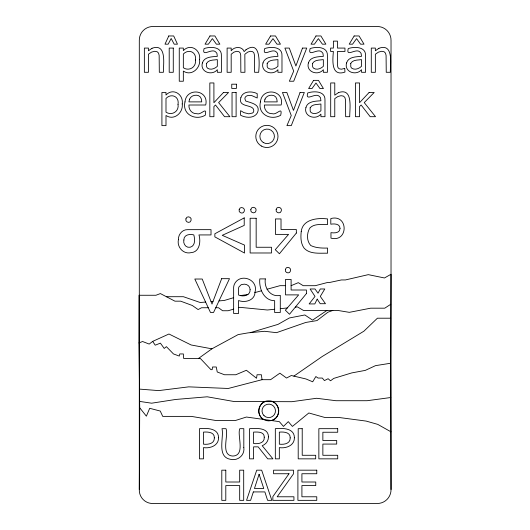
<?xml version="1.0" encoding="UTF-8"?>
<svg xmlns="http://www.w3.org/2000/svg" width="530" height="530" viewBox="0 0 530 530"><rect width="100%" height="100%" fill="white"/><g stroke="black" fill="none" stroke-linecap="round" stroke-linejoin="round"><path stroke-width="0.79" d="M139.304 489.528L139.304 40.472A13.634 13.634 0 0 1 153.276 26.5L377.062 26.5A13.72 13.72 0 0 1 391.027 40.472L391.027 489.528A13.767 13.767 0 0 1 377.062 503.5L153.276 503.5A13.376 13.376 0 0 1 139.304 489.528L139.715 407.789L138.973 342.943L139.046 295.263L155.939 295.263L160.378 293.574L174.946 301.173L180.67 301.173L192.357 305.512L198.114 309.56L201.552 307.751L208.27 307.751M391.027 489.528L390.636 363.235L391.027 274.262L384.475 277.972L368.297 274.646L345.394 279.946L341.426 279.946L329.474 282.51L327.434 282.51L315.284 285.69L303.24 285.69L298.297 282.662L291.109 285.677M332.853 310.441L327.944 312.197L316.986 320.584L305.81 322.445L276.481 332.674L264.642 331.29L248.093 332.873L238.142 334.596L211.894 348.826L191.125 344.977L168.957 334.006L152.68 341.386L149.202 344.076L142.557 341.505L138.973 342.943M198.505 358.446L211.894 348.826M293.885 376.121L322.227 356.491L363.878 331.21L377.413 318.205L390.716 318.205M326.924 310.441L312.567 320.12L304.836 314.966L289.387 317.96L278.038 324.367L250.22 332.674M390.742 304.286L384.767 308.182L370.649 308.182L349.323 312.342L337.822 310.441L303.458 310.441L297.482 306.923L295.323 307.148M271.347 420.548C282.371 418.117 280.032 400.342 268.75 400.846C258.898 400.402 254.99 415.01 263.741 419.548M233.637 297.688L224.336 300.457L218.996 300.907M240.938 295.515L247.974 294.494M233.637 309.129L228.119 310.746L222.607 310.746L218.559 307.751L215.77 307.751M238.546 307.685L239.772 307.32L267.378 309.997L274.653 309.255M254.97 292.567L261.562 290.751M267.014 289.254L279.979 285.677L285.491 285.677M390.636 363.235L375.492 365.654L365.302 370.384L351.668 372.928L333.761 378.393L330.528 380.798L328.123 378.712L324.44 380.586L322.286 378.049L318.033 378.049L315.86 376.538L312.693 381.799L305.989 378.976L291.301 375.512L286.558 378.049L279.866 373.18L270.572 379.692L262.032 379.692L228.271 388.47L188.746 386.854L158.675 390.603L139.496 389.106M390.789 397.52L367.131 400.713L335.94 400.713L316.609 398.275L291.911 401.694L234.134 401.535L207.237 396.798L175.682 399.461L151.626 403.197L139.642 401.409M280.29 308.679L287.3 307.963M205.594 302.047L200.207 302.504L183.387 296.707L166.387 296.707M211.039 301.583L213.007 301.418M390.948 431.811L377.757 424.384L366.177 421.092L339.021 417.488L324.863 417.488L308.831 412.976L292.408 426.425L288.274 421.642L283.471 426.425L279.337 421.642L246.423 417.031L235.671 420.423L215.365 420.423L191.317 416.381L162.723 416.381L160.245 411.048L149.698 408.305L146.366 416.169L139.715 407.789M152.68 341.386L155.217 345.189L160.391 343.135L164.22 348.449L166.387 346.647L173.489 353.954L179.279 356.061L179.743 353.954L183.353 353.954L183.665 358.446L200.327 358.446L210.94 369.668L212.146 369.668L212.556 366.992L216.28 366.992L217.227 371.974L224.468 374.75L235.81 374.75L246.397 370.265L256.533 378.261L257.057 374.75L261.396 374.75L262.032 379.692M271.969 401.376A10.024 10.024 0 0 1 276.832 416.792A10.024 10.024 0 0 1 260.667 416.792A10.024 10.024 0 0 1 265.53 401.376M178.411 239.666C176.748 247.132 183.44 254.625 191.211 252.618C199.677 252.048 200.983 241.369 198.955 234.929L211.019 234.929L211.019 229.656L187.792 229.656C182.439 229.304 178.133 234.532 178.411 239.666M265.325 278.899C263.88 287.836 270.452 297.588 280.29 295.362L280.29 312.501L274.653 312.501L274.653 300.695C266.895 300.815 261.74 293.984 260.343 287.022A24.976 24.976 0 0 1 259.799 278.899L265.325 278.899M183.864 239.991C182.87 243.813 186.043 248.173 190.164 247.245C195.57 245.827 194.921 239.143 193.834 234.929C189.892 233.604 183.592 234.85 183.864 239.991M243.813 447.499C245.026 455.157 237.738 461.213 230.404 459.298C216.412 456.88 224.183 437.23 221.99 428.677L226.005 428.677C228.881 435.349 220.023 455.482 232.895 456.052C245.787 455.442 236.943 435.402 239.805 428.677L243.813 428.677L243.813 447.499M182.234 103.946C183.453 112.612 174.006 121.039 165.996 115.48L165.996 125.63L161.915 125.63L161.915 92.478L165.996 92.478L165.996 95.016C173.124 87.424 183.705 94.433 182.234 103.946M199.578 59.545C200.797 68.211 191.35 76.638 183.34 71.08L183.34 81.229L179.259 81.229L179.259 48.078L183.34 48.078L183.34 50.615C190.469 43.023 201.049 50.032 199.578 59.545M250.114 289.539C250.498 295.733 243.104 297.045 238.546 295.024L238.546 288.333A4.81 4.81 0 0 1 238.99 286.876L241.077 284.802A4.22 4.22 0 0 1 242.482 284.405C246.039 283.371 250.041 285.604 250.114 289.539M184.983 101.919C181.936 114.308 195.411 121.025 205.256 115.222C207.396 105.636 201.108 115.414 196.928 113.705C192.079 114.063 188.521 109.657 188.932 105.006L205.713 105.006C209.317 89.623 186.315 86.973 184.983 101.919M260.429 101.919C257.381 114.308 270.856 121.025 280.701 115.222C282.841 105.636 276.554 115.414 272.38 113.705C267.524 114.063 263.966 109.657 264.377 105.006L281.158 105.006C284.762 89.623 261.76 86.973 260.429 101.919M218.526 437.773C218.791 445.564 210.032 448.731 203.494 447.598L203.494 458.848L199.479 458.848L199.479 428.677C206.382 427.955 218.671 427.942 218.526 437.773M294.375 437.773C294.64 445.564 285.875 448.731 279.337 447.598L279.337 458.848L275.328 458.848L275.328 428.677C282.232 427.955 294.514 427.942 294.375 437.773M240.858 97.725C237.526 108.743 255.626 103.158 253.612 111.969L252.519 113.029L248.789 113.831L243.913 112.618L240.594 110.671L240.594 115.242C245.821 118.004 254.254 118.667 257.494 112.671C260.959 104.337 251.127 102.959 245.688 101.011L244.867 98.746L245.211 97.248L246.251 96.188L247.795 95.552L251.598 95.519L257.222 98.004L257.222 93.651C252.008 90.955 242.687 90.882 240.858 97.725M255.01 292.202C254.917 300.404 245.098 303.114 238.546 300.523L238.546 313.488L233.637 313.488L233.637 288.532A10.063 10.063 0 0 1 234.214 284.656C239.282 272.519 258.706 278.886 255.01 292.202M178.027 104.403C179.292 111.446 171.746 116.03 165.996 112.161L165.996 98.441C171.263 92.955 179.504 96.414 178.027 104.403M195.371 60.003C196.637 67.045 189.091 71.63 183.34 67.76L183.34 54.04C188.601 48.555 196.849 52.013 195.371 60.003M202.381 62.944C199.75 71.974 211.987 76.181 217.333 69.715L217.333 72.292L221.388 72.292L221.388 55.73C221.944 46.554 210.317 46.395 204.083 48.594C201.493 57.843 211.675 47.846 215.683 51.913L216.896 53.272L217.333 56.359C212.119 56.789 204.196 56.684 202.381 62.944M262.973 62.944C260.349 71.974 272.586 76.181 277.925 69.715L277.925 72.292L281.98 72.292L281.98 55.73C282.536 46.554 270.916 46.395 264.682 48.594C262.085 57.843 272.274 47.846 276.282 51.913L277.495 53.272L277.925 56.359C272.718 56.789 264.788 56.684 262.973 62.944M308.394 62.944C305.764 71.974 318 76.181 323.346 69.715L323.346 72.292L327.401 72.292L327.401 55.73C327.957 46.554 316.337 46.395 310.103 48.594C307.506 57.843 317.689 47.846 321.697 51.913L322.916 53.272L323.346 56.359C318.132 56.789 310.209 56.684 308.394 62.944M305.962 107.345C303.339 116.375 315.575 120.582 320.922 114.116L320.922 116.693L324.976 116.693L324.976 100.13C325.526 90.955 313.906 90.796 307.672 92.995C305.081 102.244 315.264 92.246 319.272 96.314L320.484 97.672L320.922 100.76C315.708 101.19 307.778 101.084 305.962 107.345M346.554 62.944C343.924 71.974 356.16 76.181 361.506 69.715L361.506 72.292L365.561 72.292L365.561 55.73C366.117 46.554 354.49 46.395 348.256 48.594C345.666 57.843 355.849 47.846 359.857 51.913L361.069 53.272L361.506 56.359C356.292 56.789 348.362 56.684 346.554 62.944M340.028 228.417C340.061 233.094 334.311 233.253 330.965 232.637L330.965 238.156C348.521 242.674 348.561 213.809 330.806 218.559L330.806 224.197C334.172 223.607 340.048 223.66 340.028 228.417M185.917 218.863C184.791 222.269 190.349 223.978 191.078 220.347C192.198 216.942 186.646 215.226 185.917 218.863M239.182 209.575C238.056 212.987 243.615 214.696 244.337 211.059C245.463 207.654 239.904 205.945 239.182 209.575M250.842 209.337C249.723 212.742 255.274 214.451 256.003 210.821C257.13 207.415 251.571 205.7 250.842 209.337M276.176 209.37C275.057 212.775 280.608 214.484 281.337 210.854C282.464 207.449 276.905 205.733 276.176 209.37M285.378 269.392C284.252 272.798 289.811 274.507 290.533 270.876C291.659 267.471 286.101 265.755 285.378 269.392M301.219 231.577C300.609 237.215 300.636 243.389 304.121 248.159C309.99 254.546 319.769 252.969 327.553 253.214L327.553 248.066C321.902 248.179 315.946 248.04 310.759 245.529C306.506 240.925 306.718 233.458 309.672 228.218C314.25 223.296 321.551 224.773 327.58 224.508L327.58 218.943C317.742 217.644 302.683 219.128 301.219 231.577M268.458 436.859C268.544 440.841 265.908 444.398 262.198 445.717L272.937 458.848L267.729 458.848L258.163 446.85L253.585 446.85L253.585 458.848L249.57 458.848L249.57 428.677C256.076 428.306 268.405 427.226 268.458 436.859M264.265 437.164C264.742 443.232 258.117 444.18 253.585 443.511L253.585 432.122C257.461 431.937 264.39 431.533 264.265 437.164M206.587 63.368L206.614 66.833L207.488 68.151C210.635 70.384 214.796 68.715 217.333 66.329L217.333 59.612C213.716 60.221 208.615 59.572 206.587 63.368M267.18 63.368L267.206 66.833L268.087 68.151C271.234 70.384 275.388 68.715 277.925 66.329L277.925 59.612C274.308 60.221 269.214 59.572 267.18 63.368M214.352 437.873C214.597 443.815 207.998 444.723 203.494 444.18L203.494 432.122C207.707 431.771 214.61 432.023 214.352 437.873M312.601 63.368L312.627 66.833L313.502 68.151C316.648 70.384 320.809 68.715 323.346 66.329L323.346 59.612C319.729 60.221 314.628 59.572 312.601 63.368M310.169 107.769L310.196 111.234L311.077 112.552C314.224 114.785 318.378 113.115 320.922 110.73L320.922 104.013C317.298 104.622 312.203 103.973 310.169 107.769M290.202 437.873C290.447 443.815 283.848 444.723 279.337 444.18L279.337 432.122C283.55 431.771 290.46 432.023 290.202 437.873M350.754 63.368L350.781 66.833L351.662 68.151C354.808 70.384 358.969 68.715 361.506 66.329L361.506 59.612C357.882 60.221 352.788 59.572 350.754 63.368M189.541 99.189L188.932 101.886L201.744 101.886L201.354 99.044L200.36 97.03L198.525 95.645C195.126 94.466 190.979 95.698 189.541 99.189M264.987 99.189L264.377 101.886L277.19 101.886L276.799 99.044L275.805 97.03L273.97 95.645C270.572 94.466 266.424 95.698 264.987 99.189M253.34 491.919L250.604 500.346L246.549 500.346L256.725 470.176L261.668 470.176L271.844 500.346L267.604 500.346L264.868 491.919L253.34 491.919M259.097 474.27L254.453 488.494L263.755 488.494L259.097 474.27M302.491 48.078L295.899 66.005L289.287 48.078L284.888 48.078L293.686 71.126L289.353 81.229L293.713 81.229L306.738 48.078L302.491 48.078M300.066 92.478L293.474 110.406L286.863 92.478L282.457 92.478L291.261 115.527L286.922 125.63L291.281 125.63L304.313 92.478L300.066 92.478M221.653 278.674L212.007 304.054L202.228 279.025L194.808 279.025L210.47 312.455L213.55 312.455L229.49 278.674L221.653 278.674M168.772 35.96L164.996 44.175L168.182 44.175L171.177 38.471L174.191 44.175L177.464 44.175L173.688 35.96L168.772 35.96M317.185 299.119L314.827 303.928L309.136 303.928L315.005 296.416L310.11 288.996L315.019 288.976L318.02 293.209L320.292 288.976L324.791 288.976L320.292 296.416L325.473 303.71L320.206 303.71L317.185 299.119M209.979 35.96L205.037 44.175L208.403 44.175L212.391 38.624L216.399 44.175L219.844 44.175L214.902 35.96L209.979 35.96M270.578 35.96L265.636 44.175L268.995 44.175L272.983 38.624L276.998 44.175L280.443 44.175L275.501 35.96L270.578 35.96M315.999 35.96L311.057 44.175L314.416 44.175L318.404 38.624L322.412 44.175L325.864 44.175L320.922 35.96L315.999 35.96M313.568 80.361L308.626 88.576L311.985 88.576L315.979 83.024L319.988 88.576L323.433 88.576L318.49 80.361L313.568 80.361M354.153 35.96L349.21 44.175L352.569 44.175L356.564 38.624L360.572 44.175L364.017 44.175L359.075 35.96L354.153 35.96M289.002 473.74L272.857 496.617L272.857 500.346L293.931 500.346L293.931 496.782L277.19 496.782L293.521 473.8L293.521 470.176L273.586 470.176L273.586 473.74L289.002 473.74M296.336 233.054L279.416 253.757L275.269 249.69L288.572 234.379L275.401 234.379L275.401 218.95L281.019 218.95L281.019 229.51L296.336 229.51L296.336 233.054M306.426 293.56L289.506 314.257L285.359 310.196L298.662 294.885L285.491 294.885L285.491 279.449L291.109 279.449L291.109 290.009L306.426 290.009L306.426 293.56M223.488 92.478L213.908 102.714L213.908 82.958L209.834 82.958L209.834 116.693L213.908 116.693L213.908 106.57L215.511 105.006L224.554 116.693L229.907 116.693L218.612 102.601L228.562 92.478L223.488 92.478M369.112 92.478L359.532 102.714L359.532 82.958L355.458 82.958L355.458 116.693L359.532 116.693L359.532 106.57L361.135 105.006L370.178 116.693L375.531 116.693L364.236 102.601L374.187 92.478L369.112 92.478M245.973 49.78L244.151 51.589C242.177 46.024 234.326 46.481 231.186 50.767L231.186 48.078L227.112 48.078L227.112 72.292L231.186 72.292L231.186 54.212L234.002 52.112L236.777 51.284L238.944 51.695L240.183 52.98L240.726 55.199L240.852 72.292L244.933 72.292L244.847 54.279L247.828 52.053L250.524 51.284L252.691 51.695L253.93 52.98L254.473 55.199L254.599 72.292L258.673 72.292C259.395 64.474 261.184 39.326 245.973 49.78M152.03 48.27L148.433 50.767L148.433 48.078L144.359 48.078L144.359 72.292L148.433 72.292L148.433 54.212L151.587 52.099L154.72 51.284L157.152 51.728L158.536 53.086L159.152 55.392L159.318 72.292L163.392 72.292C163.22 64.746 167.136 42.771 152.03 48.27M378.957 48.27L375.359 50.767L375.359 48.078L371.285 48.078L371.285 72.292L375.359 72.292L375.359 54.212L378.513 52.099L381.646 51.284L384.071 51.728L385.462 53.086L386.078 55.392L386.244 72.292L390.318 72.292C390.146 64.746 394.062 42.771 378.957 48.27M338.372 92.67L334.774 95.168L334.774 82.958L330.7 82.958L330.7 116.693L334.774 116.693L334.774 98.613L337.928 96.5L341.062 95.685L343.486 96.129L344.878 97.487L345.494 99.792L345.659 116.693L349.734 116.693C349.561 109.147 353.477 87.172 338.372 92.67M244.217 217.883L214.862 233.763L214.862 236.883L244.522 253.042L244.522 245.098L222.236 235.32L244.217 225.409L244.217 217.883M344.725 68.416L341.452 69.191L339.22 68.814L338.027 67.674L337.524 65.813L337.464 51.456L344.964 51.456L344.964 48.078L337.464 48.078L337.464 41.115L333.383 41.115L333.383 48.078L330.634 48.078L330.634 51.456L333.383 51.456C332.641 60.069 330.919 77.002 344.964 72.08L344.725 68.416M173.277 48.078L169.202 48.078L169.202 72.292L173.277 72.292L173.277 48.078M236.387 84.197L231.749 84.197L231.749 88.424L236.387 88.424L236.387 84.197M236.108 92.478L232.034 92.478L232.034 116.693L236.108 116.693L236.108 92.478M256.162 218.267L250.12 218.267L250.12 252.982L271.512 252.982L271.512 247.258L256.162 247.258L256.162 218.267M302.219 428.677L298.204 428.677L298.204 458.848L315.695 458.848L315.695 455.283L302.219 455.283L302.219 428.677M337.716 428.677L318.855 428.677L318.855 458.848L337.716 458.848L337.716 455.283L322.863 455.283L322.863 444.074L336.702 444.074L336.702 440.509L322.863 440.509L322.863 432.242L337.716 432.242L337.716 428.677M225.8 470.176L221.792 470.176L221.792 500.346L225.8 500.346L225.8 485.573L239.679 485.573L239.679 500.346L243.694 500.346L243.694 470.176L239.679 470.176L239.679 482.008L225.8 482.008L225.8 470.176M316.768 470.176L297.9 470.176L297.9 500.346L316.768 500.346L316.768 496.782L301.915 496.782L301.915 485.573L315.754 485.573L315.754 482.008L301.915 482.008L301.915 473.74L316.768 473.74L316.768 470.176M263.993 415.633A6.731 6.731 0 0 0 275.255 412.612A6.731 6.731 0 0 0 267.007 404.363A6.731 6.731 0 0 0 263.993 415.633M261.35 146.028A11.097 11.097 0 0 0 277.998 136.422A11.097 11.097 0 0 0 261.35 126.809A11.097 11.097 0 0 0 261.35 146.028M263.238 142.49A7.281 7.281 0 0 0 274.407 136.647A7.281 7.281 0 0 0 263.761 129.896A7.281 7.281 0 0 0 263.238 142.49"/></g></svg>
